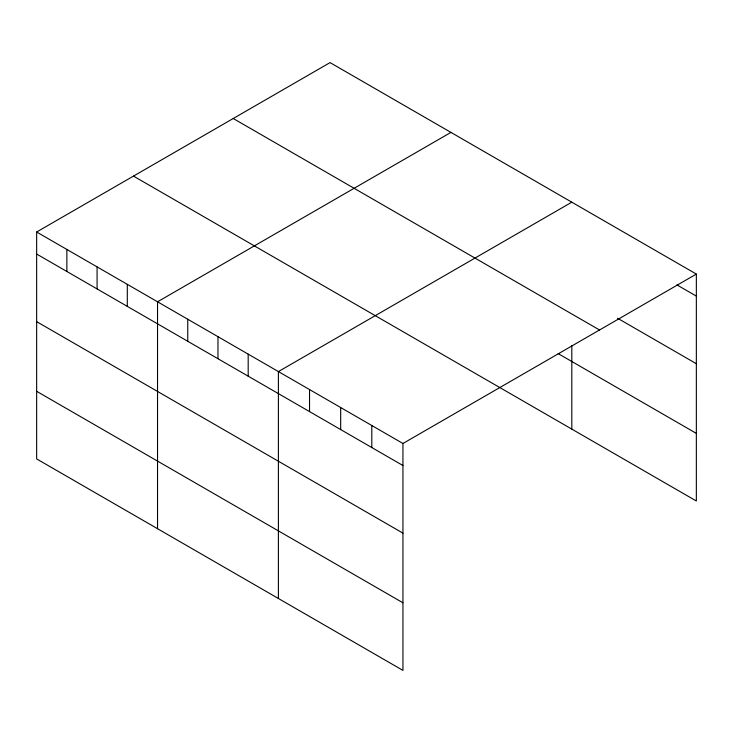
<?xml version="1.0" encoding="UTF-8"?>
<svg xmlns="http://www.w3.org/2000/svg" width="733" height="733" viewBox="0 0 733 733"><rect width="100%" height="100%" fill="white"/><g stroke="black" fill="none" stroke-linecap="round" stroke-linejoin="round"><path stroke-width="1.1" d="M36.65 232.004L402.939 443.483L402.939 670.393L36.65 458.913L36.65 232.004L330.061 62.607L696.35 274.087L696.35 500.996L133.47 176.103M450.932 132.398L157.531 301.794L157.531 528.704M571.813 202.18L278.403 371.576L278.403 598.495M402.939 443.483L696.35 274.087M676.889 284.88L696.35 296.114M617.543 318.223L696.35 363.724M233.231 118.508L599.53 329.987M558.161 353.608L696.35 433.386M36.65 254.039L402.939 465.519M36.65 321.65L402.939 533.129M36.65 391.303L402.939 602.783M571.813 345.756L571.813 429.098M371.805 425.506L371.805 447.542M340.671 407.53L340.671 429.565M309.537 389.553L309.537 411.589M248.185 354.131L248.185 376.166M217.967 336.685L217.967 358.721M187.749 319.24L187.749 341.276M127.304 284.349L127.304 306.376M97.086 266.894L97.086 288.93M66.868 249.449L66.868 271.485"/></g></svg>
